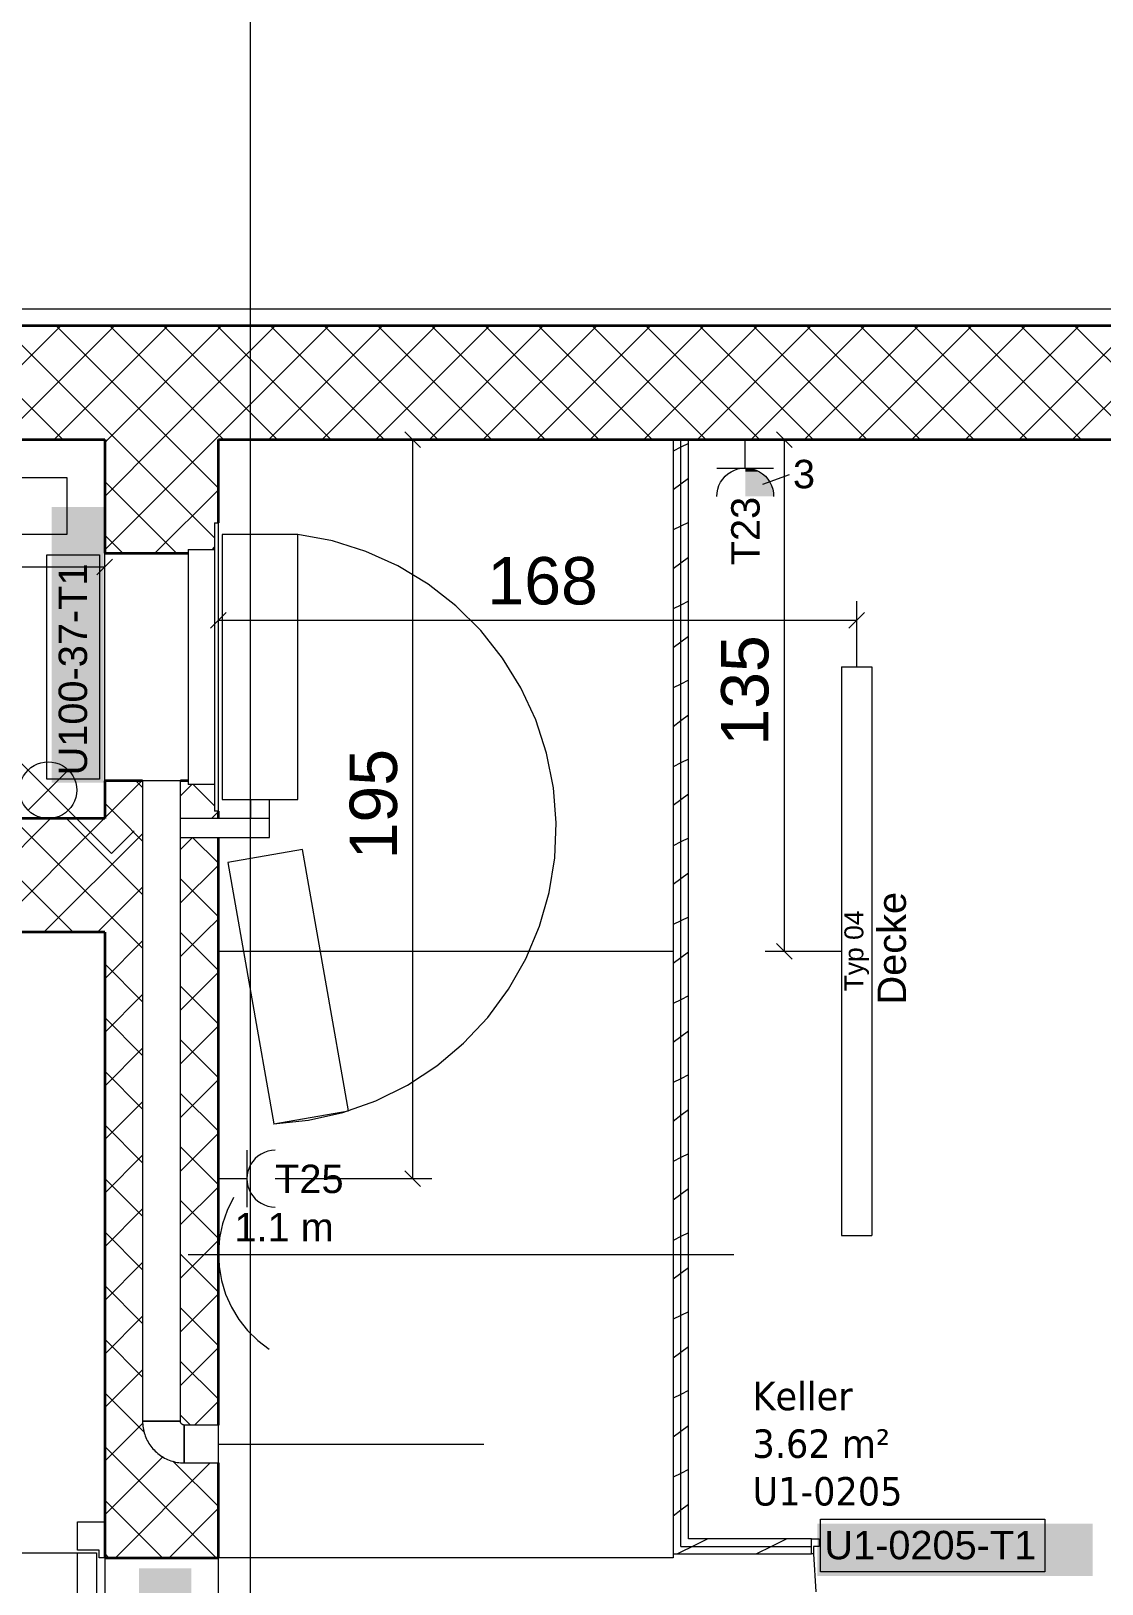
# Model space of a CAD drawing. Extents: x -1132 to 613, y -179 to 712.
# Drawn here: x -785.2 to -728.7, y 495.1 to 577 of the extents above; entities that cross this region are included whole.
import ezdxf
from ezdxf.lldxf.tags import DXFTag

# ---------------------------------------------------------------- set-up
doc = ezdxf.new("R2010")
doc.units = 0
doc.layers.get('0').update_dxf_attribs({"lineweight": 13})
for name, color, linetype, lineweight in [('A-AREA-____-IDEN', 7, 'Continuous', 5), ('A-DETL-____-THIN', 7, 'Continuous', 9), ('A-DETL-GENF-HDLN', 7, '_Verdeckte Linien_', 9), ('A-DOOR-____-HDLN', 7, '_Verdeckte Linien_', 9), ('A-DOOR-____-IDEN', 7, 'Continuous', 5), ('A-DOOR-____-OTLN', 7, 'Continuous', 9), ('A-DOOR-FRAM-MCUT', 7, 'Continuous', 9), ('A-DOOR-FRAM-OTLN', 7, 'Continuous', 9), ('A-DOOR-OPNG-OTLN', 7, 'Continuous', 9), ('A-WALL-____-MCUT', 7, 'Continuous', 35), ('A-WALL-____-PATT', 7, 'Continuous', 35), ('A-WALL-FNSH-MCUT', 7, 'Continuous', 35), ('I-WALL-____-OTLN', 7, 'Continuous', 9), ('M-HVAC-DUCT-OTLN', 7, 'Continuous', 9), ('Q-SPCQ-____-HDLN', 7, '_Verdeckte Linien_', 9), ('S-GRID-____-OTLN', 7, 'Continuous', 5)]:
    doc.layers.add(name, color=color, linetype=linetype, lineweight=lineweight)
for name, color, linetype, lineweight, true_color in [('A-DETL-____-OTLN', 5, 'Continuous', 9, 0x0000ff), ('EL01_VVV_Mass', 7, 'Continuous', 13, 0xb2b200), ('EL01_WAN_Kraft', 1, 'Continuous', 13, 0xff0000), ('EL01_WAN_Leuchten', 7, 'Continuous', 13, 0x0080ff), ('EL01_WAN_Leuchtentyp', 7, 'Continuous', 13, 0x0099ff), ('EL01_WAN_Licht', 7, 'Continuous', 13, 0x0080ff)]:
    doc.layers.add(name, color=color, linetype=linetype, lineweight=lineweight, true_color=true_color)
doc.styles.get("Standard").update_dxf_attribs({"font": 'arial.ttf'})
tags = doc.linetypes.add('_Rasterlinie_', pattern=[0.375, 0.2, -0.05, 0.075, -0.05]).pattern_tags.tags
tags[10:11] = [DXFTag(74, 4), DXFTag(75, 0), DXFTag(340, '0'), DXFTag(46, 1.0), DXFTag(50, 0.0), DXFTag(44, 0.0), DXFTag(45, 0.0)]
tags[8:9] = [DXFTag(74, 4), DXFTag(75, 0), DXFTag(340, '0'), DXFTag(46, 1.0), DXFTag(50, 0.0), DXFTag(44, 0.0), DXFTag(45, 0.0)]
tags[6:7] = [DXFTag(74, 4), DXFTag(75, 0), DXFTag(340, '0'), DXFTag(46, 1.0), DXFTag(50, 0.0), DXFTag(44, 0.0), DXFTag(45, 0.0)]
tags[4:5] = [DXFTag(74, 4), DXFTag(75, 0), DXFTag(340, '0'), DXFTag(46, 1.0), DXFTag(50, 0.0), DXFTag(44, 0.0), DXFTag(45, 0.0)]
tags = doc.linetypes.add('_Strichliert - Fein_', pattern=[0.15, 0.1, -0.05]).pattern_tags.tags
tags[6:7] = [DXFTag(74, 4), DXFTag(75, 0), DXFTag(340, '0'), DXFTag(46, 1.0), DXFTag(50, 0.0), DXFTag(44, 0.0), DXFTag(45, 0.0)]
tags[4:5] = [DXFTag(74, 4), DXFTag(75, 0), DXFTag(340, '0'), DXFTag(46, 1.0), DXFTag(50, 0.0), DXFTag(44, 0.0), DXFTag(45, 0.0)]
tags = doc.linetypes.add('_Strichpunkt - Fein_', pattern=[0.2, 0.1, -0.05, 0, -0.05]).pattern_tags.tags
tags[10:11] = [DXFTag(74, 4), DXFTag(75, 0), DXFTag(340, '0'), DXFTag(46, 1.0), DXFTag(50, 0.0), DXFTag(44, 0.0), DXFTag(45, 0.0)]
tags[8:9] = [DXFTag(74, 4), DXFTag(75, 0), DXFTag(340, '0'), DXFTag(46, 1.0), DXFTag(50, 0.0), DXFTag(44, 0.0), DXFTag(45, 0.0)]
tags[6:7] = [DXFTag(74, 4), DXFTag(75, 0), DXFTag(340, '0'), DXFTag(46, 1.0), DXFTag(50, 0.0), DXFTag(44, 0.0), DXFTag(45, 0.0)]
tags[4:5] = [DXFTag(74, 4), DXFTag(75, 0), DXFTag(340, '0'), DXFTag(46, 1.0), DXFTag(50, 0.0), DXFTag(44, 0.0), DXFTag(45, 0.0)]
tags = doc.linetypes.add('_Verdeckte Linien_', pattern=[0.15, 0.1, -0.05]).pattern_tags.tags
tags[6:7] = [DXFTag(74, 4), DXFTag(75, 0), DXFTag(340, '0'), DXFTag(46, 1.0), DXFTag(50, 0.0), DXFTag(44, 0.0), DXFTag(45, 0.0)]
tags[4:5] = [DXFTag(74, 4), DXFTag(75, 0), DXFTag(340, '0'), DXFTag(46, 1.0), DXFTag(50, 0.0), DXFTag(44, 0.0), DXFTag(45, 0.0)]
tags = doc.linetypes.add('Strich Punkt fein', pattern=[0.2, 0.1, -0.05, 0, -0.05]).pattern_tags.tags
tags[10:11] = [DXFTag(74, 4), DXFTag(75, 0), DXFTag(340, '0'), DXFTag(46, 1.0), DXFTag(50, 0.0), DXFTag(44, 0.0), DXFTag(45, 0.0)]
tags[8:9] = [DXFTag(74, 4), DXFTag(75, 0), DXFTag(340, '0'), DXFTag(46, 1.0), DXFTag(50, 0.0), DXFTag(44, 0.0), DXFTag(45, 0.0)]
tags[6:7] = [DXFTag(74, 4), DXFTag(75, 0), DXFTag(340, '0'), DXFTag(46, 1.0), DXFTag(50, 0.0), DXFTag(44, 0.0), DXFTag(45, 0.0)]
tags[4:5] = [DXFTag(74, 4), DXFTag(75, 0), DXFTag(340, '0'), DXFTag(46, 1.0), DXFTag(50, 0.0), DXFTag(44, 0.0), DXFTag(45, 0.0)]

# ---------------------------------------------------------------- blocks, each defined once
blk = doc.blocks.new('Referenz-A0UNPDE96I', base_point=(-1115.886, -117.372))
at = {"layer": 'A-DETL-____-OTLN', "color": 0, "linetype": '_Strichliert - Fein_', "ltscale": 0.13}
blk.add_line((72.204, 562.359), (-1107.612, 562.359), dxfattribs=at)
at = {"layer": 'A-DETL-____-THIN', "color": 0, "linetype": 'Continuous', "ltscale": 0.13}
for p, q in [((-771.115, 550.478), (-775.115, 550.478)), ((-775.115, 550.478), (-775.115, 536.478)), ((-771.115, 536.478), (-771.115, 550.478)), ((-775.115, 536.478), (-771.115, 536.478))]:
    blk.add_line(p, q, dxfattribs=at)
at = {"layer": 'A-DETL-GENF-HDLN', "color": 0, "linetype": '_Verdeckte Linien_', "ltscale": 0.13}
for p, q in [((-770.885, 533.848), (-774.824, 533.154)), ((-768.453, 520.061), (-770.885, 533.848)), ((-774.824, 533.154), (-772.393, 519.366)), ((-775.315, 515.478), (-775.315, 528.478)), ((-775.315, 528.478), (-751.315, 528.478)), ((-751.315, 528.478), (-751.315, 496.478)), ((-772.393, 519.366), (-768.453, 520.061)), ((-774.511, 515.478), (-774.846, 514.803)), ((-774.846, 514.803), (-775.094, 514.091)), ((-775.094, 514.091), (-775.25, 513.354)), ((-775.25, 513.354), (-775.313, 512.602)), ((-776.915, 512.478), (-748.115, 512.478)), ((-775.313, 512.602), (-775.282, 511.849)), ((-775.282, 511.849), (-775.156, 511.106)), ((-775.156, 511.106), (-774.937, 510.384)), ((-774.937, 510.384), (-774.63, 509.696)), ((-774.63, 509.696), (-774.24, 509.051)), ((-774.24, 509.051), (-773.771, 508.461)), ((-773.771, 508.461), (-773.232, 507.934)), ((-775.315, 496.478), (-775.315, 507.478)), ((-773.232, 507.934), (-772.631, 507.478)), ((-775.315, 502.478), (-761.315, 502.478)), ((-751.315, 496.478), (-775.315, 496.478))]:
    blk.add_line(p, q, dxfattribs=at)
at = {"layer": 'A-DOOR-____-HDLN', "color": 0, "linetype": '_Verdeckte Linien_', "ltscale": 0.13}
for p, q in [((-769.293, 550.132), (-771.115, 550.478)), ((-767.526, 549.572), (-769.293, 550.132)), ((-765.837, 548.808), (-767.526, 549.572)), ((-764.251, 547.848), (-765.837, 548.808)), ((-762.79, 546.708), (-764.251, 547.848)), ((-761.473, 545.402), (-762.79, 546.708)), ((-760.321, 543.95), (-761.473, 545.402)), ((-759.349, 542.372), (-760.321, 543.95)), ((-758.57, 540.689), (-759.349, 542.372)), ((-757.996, 538.927), (-758.57, 540.689)), ((-757.635, 537.108), (-757.996, 538.927)), ((-757.492, 535.26), (-757.635, 537.108)), ((-757.568, 533.408), (-757.492, 535.26)), ((-757.863, 531.578), (-757.568, 533.408)), ((-758.373, 529.795), (-757.863, 531.578)), ((-759.091, 528.086), (-758.373, 529.795)), ((-760.005, 526.473), (-759.091, 528.086)), ((-761.105, 524.981), (-760.005, 526.473)), ((-762.373, 523.628), (-761.105, 524.981)), ((-763.792, 522.436), (-762.373, 523.628)), ((-765.343, 521.42), (-763.792, 522.436)), ((-767.003, 520.595), (-765.343, 521.42)), ((-768.749, 519.972), (-767.003, 520.595)), ((-772.4, 519.365), (-770.556, 519.56)), ((-770.556, 519.56), (-768.749, 519.972))]:
    blk.add_line(p, q, dxfattribs=at)
at = {"layer": 'A-DOOR-____-IDEN', "color": 0, "linetype": 'Continuous', "ltscale": 0.13}
for p, q in [((-784.363, 537.557), (-784.363, 549.397)), ((-784.363, 549.397), (-781.583, 549.397)), ((-781.583, 549.397), (-781.583, 537.557)), ((-781.583, 537.557), (-784.363, 537.557)), ((-743.536, 498.515), (-731.696, 498.515)), ((-743.536, 495.735), (-743.536, 498.515)), ((-731.696, 498.515), (-731.696, 495.735)), ((-731.696, 495.735), (-743.536, 495.735))]:
    blk.add_line(p, q, dxfattribs=at)
at = {"layer": 'A-DOOR-____-IDEN', "color": 7, "linetype": 'Continuous', "ltscale": 0.13, "true_color": 0xffffff}
for points in [[(-784.12, 537.382), (-781.361, 537.382), (-784.12, 551.921)], [(-781.361, 537.382), (-784.12, 551.921), (-781.361, 551.921)], [(-743.711, 495.512), (-729.172, 495.512), (-743.711, 498.271)], [(-729.172, 495.512), (-743.711, 498.271), (-729.172, 498.271)], [(-779.508, 481.382), (-776.749, 481.382), (-779.508, 495.921)], [(-776.749, 481.382), (-779.508, 495.921), (-776.749, 495.921)]]:
    blk.add_solid(points, dxfattribs=at)
at = {"layer": 'A-DOOR-____-OTLN', "color": 0, "linetype": 'Continuous', "ltscale": 0.13}
for p, q in [((-773.615, 536.478), (-773.615, 535.482)), ((-772.615, 535.482), (-772.615, 536.478)), ((-772.615, 535.482), (-777.315, 535.482)), ((-772.615, 534.482), (-772.615, 535.482)), ((-777.315, 534.482), (-772.615, 534.482)), ((-782.755, 496.738), (-781.755, 496.738)), ((-782.755, 478.218), (-782.755, 496.738)), ((-781.755, 496.738), (-781.755, 478.218))]:
    blk.add_line(p, q, dxfattribs=at)
at = {"layer": 'A-DOOR-____-OTLN', "color": 0, "linetype": 'Strich Punkt fein', "ltscale": 0.13}
for p, q in [((-781.315, 496.478), (-781.315, 478.478)), ((-775.315, 478.478), (-775.315, 496.478))]:
    blk.add_line(p, q, dxfattribs=at)
at = {"layer": 'A-DOOR-FRAM-MCUT', "color": 0, "linetype": 'Continuous', "ltscale": 0.13}
for p, q in [((-782.755, 498.378), (-781.315, 498.378)), ((-782.755, 496.878), (-782.755, 498.378)), ((-781.315, 498.378), (-781.315, 496.478)), ((-744.015, 497.478), (-743.615, 497.478)), ((-744.015, 496.678), (-744.015, 497.478)), ((-743.615, 497.478), (-743.615, 497.078)), ((-781.615, 496.878), (-782.755, 496.878)), ((-781.615, 496.478), (-781.615, 496.878)), ((-743.915, 496.678), (-744.015, 496.678)), ((-743.915, 497.078), (-743.915, 496.678)), ((-743.615, 497.078), (-743.915, 497.078)), ((-781.315, 496.478), (-781.615, 496.478))]:
    blk.add_line(p, q, dxfattribs=at)
at = {"layer": 'A-DOOR-FRAM-OTLN', "color": 0, "linetype": 'Continuous', "ltscale": 0.13}
for p, q in [((-775.515, 551.078), (-775.315, 551.078)), ((-775.515, 551.078), (-775.515, 535.878)), ((-775.315, 535.878), (-775.315, 551.078)), ((-776.915, 549.678), (-775.515, 549.678)), ((-776.915, 549.678), (-776.915, 537.278)), ((-775.515, 537.278), (-776.915, 537.278)), ((-775.315, 535.878), (-775.515, 535.878))]:
    blk.add_line(p, q, dxfattribs=at)
at = {"layer": 'A-DOOR-OPNG-OTLN', "color": 0, "linetype": 'Continuous', "ltscale": 0.13}
for p, q in [((-801.275, 496.738), (-782.755, 496.738)), ((-743.915, 496.678), (-743.794, 494.677))]:
    blk.add_line(p, q, dxfattribs=at)
at = {"layer": 'A-WALL-____-MCUT', "color": 0, "linetype": 'Continuous', "ltscale": 0.35}
for p, q in [((59.385, 561.478), (-1107.612, 561.478)), ((-1107.612, 555.478), (-781.315, 555.478)), ((-781.315, 555.478), (-781.315, 549.478)), ((-775.315, 555.478), (-648.275, 555.478)), ((-775.315, 551.078), (-775.315, 555.478)), ((-781.315, 549.478), (-776.915, 549.478)), ((-781.315, 537.478), (-781.315, 535.478)), ((-779.315, 537.478), (-781.315, 537.478)), ((-776.915, 537.478), (-777.315, 537.478)), ((-781.315, 535.478), (-844.415, 535.478)), ((-775.315, 535.482), (-775.315, 535.878)), ((-775.315, 503.478), (-775.315, 534.482)), ((-781.315, 529.478), (-844.415, 529.478)), ((-781.315, 529.478), (-781.315, 496.478)), ((-775.315, 496.478), (-775.315, 501.478)), ((-781.315, 496.478), (-775.315, 496.478))]:
    blk.add_line(p, q, dxfattribs=at)
at = {"layer": 'A-WALL-____-MCUT', "color": 0, "linetype": 'Continuous', "lineweight": 9, "ltscale": 0.13}
for q in [(-750.915, 555.478), (-744.015, 497.078)]:
    blk.add_line((-750.915, 497.078), q, dxfattribs=at)
at = {"layer": 'A-WALL-____-PATT', "color": 0, "linetype": 'Continuous', "lineweight": 9, "ltscale": 0.13}
for p, q in [((-789.632, 555.478), (-783.632, 561.478)), ((-783.529, 555.478), (-789.529, 561.478)), ((-786.803, 555.478), (-780.803, 561.478)), ((-780.701, 555.478), (-786.701, 561.478)), ((-783.975, 555.478), (-777.975, 561.478)), ((-777.872, 555.478), (-783.872, 561.478)), ((-775.415, 555.849), (-781.044, 561.478)), ((-775.415, 558.678), (-778.215, 561.478)), ((-775.415, 561.21), (-775.146, 561.478)), ((-775.415, 558.381), (-772.318, 561.478)), ((-775.415, 555.553), (-769.489, 561.478)), ((-769.387, 555.478), (-775.387, 561.478)), ((-772.661, 555.478), (-766.661, 561.478)), ((-766.559, 555.478), (-772.559, 561.478)), ((-769.833, 555.478), (-763.833, 561.478)), ((-763.73, 555.478), (-769.73, 561.478)), ((-767.004, 555.478), (-761.004, 561.478)), ((-760.902, 555.478), (-766.902, 561.478)), ((-764.176, 555.478), (-758.176, 561.478)), ((-758.073, 555.478), (-764.073, 561.478)), ((-761.347, 555.478), (-755.347, 561.478)), ((-755.245, 555.478), (-761.245, 561.478)), ((-758.519, 555.478), (-752.519, 561.478)), ((-752.416, 555.478), (-758.416, 561.478)), ((-755.69, 555.478), (-749.69, 561.478)), ((-749.588, 555.478), (-755.588, 561.478)), ((-752.862, 555.478), (-746.862, 561.478)), ((-746.76, 555.478), (-752.76, 561.478)), ((-750.034, 555.478), (-744.034, 561.478)), ((-743.931, 555.478), (-749.931, 561.478)), ((-747.205, 555.478), (-741.205, 561.478)), ((-741.103, 555.478), (-747.103, 561.478)), ((-744.377, 555.478), (-738.377, 561.478)), ((-738.274, 555.478), (-744.274, 561.478)), ((-741.548, 555.478), (-735.548, 561.478)), ((-735.446, 555.478), (-741.446, 561.478)), ((-738.72, 555.478), (-732.72, 561.478)), ((-732.617, 555.478), (-738.617, 561.478)), ((-735.891, 555.478), (-729.891, 561.478)), ((-729.789, 555.478), (-735.789, 561.478)), ((-733.063, 555.478), (-727.063, 561.478)), ((-726.961, 555.478), (-732.961, 561.478)), ((-730.235, 555.478), (-724.235, 561.478)), ((-724.132, 555.478), (-730.132, 561.478)), ((-781.146, 555.478), (-775.415, 561.21)), ((-778.318, 555.478), (-775.415, 558.381)), ((-772.215, 555.478), (-775.415, 558.678)), ((-775.489, 555.478), (-775.415, 555.553)), ((-775.044, 555.478), (-775.415, 555.849)), ((-781.315, 555.31), (-781.146, 555.478)), ((-781.315, 552.481), (-778.318, 555.478)), ((-781.315, 549.653), (-775.489, 555.478)), ((-775.515, 550.292), (-780.701, 555.478)), ((-775.315, 552.921), (-777.872, 555.478)), ((-750.915, 555.074), (-751.315, 554.874)), ((-750.515, 555.274), (-750.915, 555.074)), ((-777.529, 549.478), (-781.315, 553.264)), ((-750.915, 553.124), (-751.315, 552.824)), ((-750.515, 553.424), (-750.915, 553.124)), ((-778.661, 549.478), (-775.315, 552.825)), ((-750.915, 550.909), (-751.315, 550.709)), ((-750.515, 551.109), (-750.915, 550.909)), ((-780.358, 549.478), (-781.315, 550.435)), ((-775.633, 549.678), (-775.515, 549.796)), ((-750.515, 549.259), (-750.915, 548.959)), ((-750.915, 548.959), (-751.315, 548.659)), ((-750.915, 546.744), (-751.315, 546.544)), ((-750.515, 546.944), (-750.915, 546.744)), ((-750.515, 545.094), (-750.915, 544.794)), ((-750.915, 544.794), (-751.315, 544.494)), ((-750.915, 542.579), (-751.315, 542.379)), ((-750.515, 542.779), (-750.915, 542.579)), ((-750.515, 540.929), (-750.915, 540.629)), ((-750.915, 540.629), (-751.315, 540.329)), ((-750.915, 538.415), (-751.315, 538.215)), ((-750.515, 538.615), (-750.915, 538.415)), ((-781.315, 535.511), (-779.347, 537.478)), ((-779.315, 537.122), (-779.671, 537.478)), ((-777.315, 536.682), (-776.719, 537.278)), ((-775.515, 536.15), (-776.643, 537.278)), ((-750.515, 536.764), (-750.915, 536.464)), ((-780.5, 535.478), (-781.315, 536.293)), ((-750.915, 536.464), (-751.315, 536.164)), ((-790.176, 529.478), (-784.176, 535.478)), ((-782.985, 529.478), (-788.985, 535.478)), ((-787.347, 529.478), (-781.347, 535.478)), ((-780.157, 529.478), (-786.157, 535.478)), ((-779.315, 531.465), (-783.328, 535.478)), ((-779.315, 534.293), (-780.5, 535.478)), ((-775.687, 535.482), (-775.315, 535.854)), ((-784.519, 529.478), (-779.315, 534.682)), ((-777.315, 533.854), (-776.687, 534.482)), ((-775.315, 533.122), (-776.675, 534.482)), ((-750.915, 534.25), (-751.315, 534.05)), ((-750.515, 534.45), (-750.915, 534.25)), ((-777.315, 531.026), (-775.315, 533.026)), ((-781.69, 529.478), (-779.315, 531.854)), ((-775.315, 530.293), (-777.315, 532.293)), ((-750.915, 532.299), (-751.315, 531.999)), ((-750.515, 532.599), (-750.915, 532.299)), ((-776.034, 529.478), (-775.315, 530.197)), ((-750.515, 530.285), (-750.915, 530.085)), ((-779.315, 528.636), (-780.157, 529.478)), ((-777.315, 528.197), (-776.034, 529.478)), ((-775.315, 527.465), (-777.315, 529.465)), ((-750.915, 530.085), (-751.315, 529.885)), ((-781.315, 527.026), (-779.315, 529.026)), ((-779.315, 525.808), (-781.315, 527.808)), ((-750.915, 528.134), (-751.315, 527.834)), ((-750.515, 528.434), (-750.915, 528.134)), ((-777.315, 525.369), (-775.315, 527.369)), ((-781.315, 524.197), (-779.315, 526.197)), ((-775.315, 524.636), (-777.315, 526.636)), ((-750.515, 526.12), (-750.915, 525.92)), ((-750.915, 525.92), (-751.315, 525.72)), ((-779.315, 522.98), (-781.315, 524.98)), ((-777.315, 522.54), (-775.315, 524.54)), ((-775.315, 521.808), (-777.315, 523.808)), ((-750.915, 523.969), (-751.315, 523.669)), ((-750.515, 524.269), (-750.915, 523.969)), ((-781.315, 521.369), (-779.315, 523.369)), ((-779.315, 520.151), (-781.315, 522.151)), ((-750.515, 521.955), (-750.915, 521.755)), ((-777.315, 519.712), (-775.315, 521.712)), ((-750.915, 521.755), (-751.315, 521.555)), ((-781.315, 518.54), (-779.315, 520.54)), ((-775.315, 518.98), (-777.315, 520.98)), ((-750.915, 519.804), (-751.315, 519.504)), ((-750.515, 520.104), (-750.915, 519.804)), ((-779.315, 517.323), (-781.315, 519.323)), ((-777.315, 516.883), (-775.315, 518.883)), ((-775.315, 516.151), (-777.315, 518.151)), ((-781.315, 515.712), (-779.315, 517.712)), ((-750.915, 517.59), (-751.315, 517.39)), ((-750.515, 517.79), (-750.915, 517.59)), ((-779.315, 514.494), (-781.315, 516.494)), ((-777.315, 514.055), (-775.315, 516.055)), ((-750.915, 515.639), (-751.315, 515.339)), ((-750.515, 515.939), (-750.915, 515.639)), ((-781.315, 512.883), (-779.315, 514.883)), ((-775.315, 513.323), (-777.315, 515.323)), ((-779.315, 511.666), (-781.315, 513.666)), ((-777.315, 511.227), (-775.315, 513.227)), ((-750.915, 513.425), (-751.315, 513.225)), ((-750.515, 513.625), (-750.915, 513.425)), ((-775.315, 510.494), (-777.315, 512.494)), ((-781.315, 510.055), (-779.315, 512.055)), ((-750.915, 511.474), (-751.315, 511.174)), ((-750.515, 511.774), (-750.915, 511.474)), ((-779.315, 508.837), (-781.315, 510.837)), ((-777.315, 508.398), (-775.315, 510.398)), ((-775.315, 507.666), (-777.315, 509.666)), ((-781.315, 507.227), (-779.315, 509.227)), ((-750.915, 509.26), (-751.315, 509.06)), ((-750.515, 509.46), (-750.915, 509.26)), ((-779.315, 506.009), (-781.315, 508.009)), ((-777.315, 505.57), (-775.315, 507.57)), ((-750.915, 507.309), (-751.315, 507.009)), ((-750.515, 507.609), (-750.915, 507.309)), ((-781.315, 504.398), (-779.315, 506.398)), ((-775.315, 504.837), (-777.315, 506.837)), ((-779.221, 503.087), (-781.315, 505.181)), ((-750.915, 505.095), (-751.315, 504.895)), ((-750.515, 505.295), (-750.915, 505.095)), ((-776.784, 503.478), (-777.315, 504.009)), ((-776.578, 503.478), (-775.315, 504.741)), ((-781.315, 501.57), (-779.3, 503.585)), ((-750.915, 503.144), (-751.315, 502.844)), ((-750.515, 503.444), (-750.915, 503.144)), ((-775.441, 496.478), (-781.315, 502.352)), ((-781.315, 498.741), (-778.237, 501.819)), ((-780.749, 496.478), (-775.749, 501.478)), ((-775.315, 499.181), (-777.711, 501.576)), ((-750.915, 500.93), (-751.315, 500.73)), ((-750.515, 501.13), (-750.915, 500.93)), ((-778.269, 496.478), (-781.315, 499.524)), ((-777.921, 496.478), (-775.315, 499.085)), ((-750.515, 499.279), (-750.915, 498.979)), ((-750.915, 498.979), (-751.315, 498.679)), ((-749.489, 497.478), (-750.289, 497.078)), ((-745.324, 497.478), (-746.124, 497.078)), ((-781.098, 496.478), (-781.315, 496.695)), ((-750.915, 496.766), (-751.089, 496.678)), ((-750.289, 497.078), (-750.915, 496.766)), ((-746.124, 497.078), (-746.924, 496.678))]:
    blk.add_line(p, q, dxfattribs=at)
at = {"layer": 'A-WALL-FNSH-MCUT', "color": 0, "linetype": 'Continuous', "lineweight": 9, "ltscale": 0.13}
for p, q in [((-751.315, 555.478), (-751.315, 496.678)), ((-750.515, 497.478), (-750.515, 555.478)), ((-744.015, 497.478), (-750.515, 497.478)), ((-744.015, 496.678), (-744.015, 497.478)), ((-751.315, 496.678), (-744.015, 496.678))]:
    blk.add_line(p, q, dxfattribs=at)
at = {"layer": 'I-WALL-____-OTLN', "color": 0, "linetype": 'Continuous', "ltscale": 0.13}
blk.add_line((-781.315, 537.478), (-781.315, 549.478), dxfattribs=at)
at = {"layer": 'M-HVAC-DUCT-OTLN', "color": 0, "linetype": '_Strichpunkt - Fein_', "ltscale": 0.13}
for p, q in [((-779.315, 537.478), (-779.315, 503.678)), ((-777.315, 537.478), (-779.315, 537.478)), ((-777.315, 503.678), (-777.315, 537.478)), ((-779.315, 503.678), (-777.315, 503.678)), ((-775.315, 503.478), (-777.115, 503.478)), ((-777.115, 503.478), (-777.115, 501.478)), ((-775.315, 501.478), (-775.315, 503.478)), ((-777.115, 501.478), (-775.315, 501.478))]:
    blk.add_line(p, q, dxfattribs=at)
at = {"layer": 'M-HVAC-DUCT-OTLN', "color": 0, "linetype": 'Continuous', "ltscale": 0.13}
for p, q in [((-779.315, 503.678), (-779.313, 503.59)), ((-777.315, 503.678), (-779.315, 503.678)), ((-779.313, 503.59), (-779.308, 503.502)), ((-779.308, 503.502), (-779.299, 503.415)), ((-779.299, 503.415), (-779.287, 503.328)), ((-779.287, 503.328), (-779.271, 503.241)), ((-779.271, 503.241), (-779.252, 503.155)), ((-779.252, 503.155), (-779.229, 503.07)), ((-777.315, 503.676), (-777.315, 503.678)), ((-777.314, 503.668), (-777.315, 503.676)), ((-777.314, 503.66), (-777.314, 503.668)), ((-777.313, 503.652), (-777.314, 503.66)), ((-777.312, 503.644), (-777.313, 503.652)), ((-777.31, 503.636), (-777.312, 503.644)), ((-777.308, 503.629), (-777.31, 503.636)), ((-777.306, 503.621), (-777.308, 503.629)), ((-777.304, 503.613), (-777.306, 503.621)), ((-777.301, 503.606), (-777.304, 503.613)), ((-777.298, 503.598), (-777.301, 503.606)), ((-777.295, 503.591), (-777.298, 503.598)), ((-777.291, 503.584), (-777.295, 503.591)), ((-777.287, 503.577), (-777.291, 503.584)), ((-777.283, 503.57), (-777.287, 503.577)), ((-777.278, 503.564), (-777.283, 503.57)), ((-777.274, 503.557), (-777.278, 503.564)), ((-777.269, 503.551), (-777.274, 503.557)), ((-777.264, 503.545), (-777.269, 503.551)), ((-777.258, 503.539), (-777.264, 503.545)), ((-777.252, 503.533), (-777.258, 503.539)), ((-777.247, 503.528), (-777.252, 503.533)), ((-777.24, 503.523), (-777.247, 503.528)), ((-777.234, 503.518), (-777.24, 503.523)), ((-777.228, 503.513), (-777.234, 503.518)), ((-777.221, 503.509), (-777.228, 503.513)), ((-777.214, 503.505), (-777.221, 503.509)), ((-777.207, 503.501), (-777.214, 503.505)), ((-777.2, 503.497), (-777.207, 503.501)), ((-777.193, 503.494), (-777.2, 503.497)), ((-777.185, 503.491), (-777.193, 503.494)), ((-777.178, 503.488), (-777.185, 503.491)), ((-777.17, 503.486), (-777.178, 503.488)), ((-777.162, 503.484), (-777.17, 503.486)), ((-777.154, 503.482), (-777.162, 503.484)), ((-777.147, 503.481), (-777.154, 503.482)), ((-777.139, 503.48), (-777.147, 503.481)), ((-777.131, 503.479), (-777.139, 503.48)), ((-777.123, 503.478), (-777.131, 503.479)), ((-777.115, 503.478), (-777.123, 503.478)), ((-777.115, 501.478), (-777.115, 503.478)), ((-779.229, 503.07), (-779.203, 502.986)), ((-779.203, 502.986), (-779.174, 502.903)), ((-779.174, 502.903), (-779.141, 502.822)), ((-779.141, 502.822), (-779.105, 502.741)), ((-779.105, 502.741), (-779.066, 502.662)), ((-779.066, 502.662), (-779.024, 502.585)), ((-779.024, 502.585), (-778.979, 502.51)), ((-778.979, 502.51), (-778.93, 502.436)), ((-778.93, 502.436), (-778.879, 502.364)), ((-778.879, 502.364), (-778.825, 502.295)), ((-778.825, 502.295), (-778.769, 502.228)), ((-778.769, 502.228), (-778.709, 502.163)), ((-778.709, 502.163), (-778.647, 502.1)), ((-778.647, 502.1), (-778.583, 502.04)), ((-778.583, 502.04), (-778.516, 501.983)), ((-778.516, 501.983), (-778.447, 501.928)), ((-778.447, 501.928), (-778.376, 501.876)), ((-778.376, 501.876), (-778.303, 501.827)), ((-778.303, 501.827), (-778.228, 501.781)), ((-778.228, 501.781), (-778.152, 501.738)), ((-778.152, 501.738), (-778.073, 501.698)), ((-778.073, 501.698), (-777.993, 501.661)), ((-777.993, 501.661), (-777.912, 501.628)), ((-777.912, 501.628), (-777.829, 501.598)), ((-777.829, 501.598), (-777.745, 501.571)), ((-777.745, 501.571), (-777.661, 501.547)), ((-777.661, 501.547), (-777.575, 501.527)), ((-777.575, 501.527), (-777.489, 501.51)), ((-777.489, 501.51), (-777.402, 501.497)), ((-777.402, 501.497), (-777.314, 501.487)), ((-777.314, 501.487), (-777.226, 501.481)), ((-777.226, 501.481), (-777.138, 501.478)), ((-777.138, 501.478), (-777.115, 501.478))]:
    blk.add_line(p, q, dxfattribs=at)
at = {"layer": 'Q-SPCQ-____-HDLN', "color": 0, "linetype": '_Verdeckte Linien_', "ltscale": 0.13}
blk.add_line((-775.315, 512.478), (-751.315, 512.478), dxfattribs=at)
at = {"layer": 'S-GRID-____-OTLN', "color": 0, "linetype": '_Rasterlinie_', "ltscale": 0.13}
blk.add_line((-773.615, -113.603), (-773.615, 631.478), dxfattribs=at)
at = {"layer": 'A-AREA-____-IDEN', "color": 0, "linetype": 'Continuous', "ltscale": 0.13, "char_height": 1.5, "attachment_point": 1}
for s, insert in [('{\\W0.9;\\fVerdana;Keller}', (-747.13, 505.762)), ('{\\W0.9;\\fVerdana;3.62 m²}', (-747.13, 503.248)), ('{\\W0.9;\\fVerdana;U1-0205}', (-747.13, 500.735))]:
    blk.add_mtext(s, dxfattribs=dict(at, insert=insert))
at = {"layer": 'A-DOOR-____-IDEN', "color": 0, "linetype": 'Continuous', "ltscale": 0.13, "insert": (-783.745, 537.757), "char_height": 1.5, "attachment_point": 1, "rotation": 90}
blk.add_mtext('{\\fArial;U100-37-T1}', dxfattribs=at)
at = {"layer": 'A-DOOR-____-IDEN', "color": 0, "linetype": 'Continuous', "ltscale": 0.13, "insert": (-743.336, 497.896), "char_height": 1.5, "attachment_point": 1}
blk.add_mtext('{\\fArial;U1-0205-T1}', dxfattribs=at)
blk = doc.blocks.new('Maß-A0UNPDYL6I', base_point=(-813.188, 484.075))
at = {"color": 0, "lineweight": -2}
for p, q in [((-810.854, 529.478), (-781.315, 529.478)), ((-809.441, 529.065), (-810.268, 529.892)), ((-809.854, 529.478), (-809.854, 484.489)), ((-808.854, 484.489), (-812.841, 484.489)), ((-809.441, 484.075), (-810.268, 484.902))]:
    blk.add_line(p, q, dxfattribs=at)
at = {"color": 0, "lineweight": -2, "insert": (-813.188, 504.189), "char_height": 2.5, "attachment_point": 1, "rotation": 90}
blk.add_mtext('{\\fArial;225}', dxfattribs=at)
blk = doc.blocks.new('Maß-A0UNPE436I', base_point=(-775.315, 528.065))
at = {"color": 0, "lineweight": -2}
for p, q in [((-745.041, 555.065), (-745.868, 555.892)), ((-744.454, 555.478), (-775.315, 555.478)), ((-745.454, 555.478), (-745.454, 528.478)), ((-745.041, 528.065), (-745.868, 528.892)), ((-746.454, 528.478), (-742.434, 528.478))]:
    blk.add_line(p, q, dxfattribs=at)
at = {"color": 0, "lineweight": -2, "insert": (-748.788, 539.327), "char_height": 2.5, "attachment_point": 1, "rotation": 90}
blk.add_mtext('{\\fArial;135}', dxfattribs=at)
blk = doc.blocks.new('Maß-A0UNPF6B6I', base_point=(-775.313, 516.065))
at = {"color": 0, "lineweight": -2}
for p, q in [((-765.468, 555.892), (-764.641, 555.065)), ((-764.054, 555.478), (-775.313, 555.478)), ((-765.054, 516.478), (-765.054, 555.478)), ((-764.054, 516.478), (-772.313, 516.478)), ((-765.468, 516.892), (-764.641, 516.065))]:
    blk.add_line(p, q, dxfattribs=at)
at = {"color": 0, "lineweight": -2, "insert": (-768.388, 533.327), "char_height": 2.5, "attachment_point": 1, "rotation": 90}
blk.add_mtext('{\\fArial;195}', dxfattribs=at)
blk = doc.blocks.new('Steckdose T23_ AP_ 3-fach-A0UNPFFF6I', base_point=(-749.013, 548.846))
at = {"color": 0, "lineweight": -2}
for p, q in [((-747.513, 553.978), (-747.513, 555.478)), ((-749.013, 553.978), (-746.013, 553.978)), ((-748.087, 553.864), (-747.901, 553.927)), ((-747.901, 553.927), (-747.708, 553.965)), ((-747.708, 553.965), (-747.513, 553.978)), ((-747.513, 553.978), (-747.317, 553.965)), ((-747.317, 553.965), (-747.124, 553.927)), ((-747.124, 553.927), (-746.939, 553.864)), ((-748.898, 553.052), (-748.812, 553.228)), ((-748.812, 553.228), (-748.703, 553.391)), ((-748.703, 553.391), (-748.573, 553.539)), ((-748.573, 553.539), (-748.426, 553.668)), ((-748.426, 553.668), (-748.263, 553.777)), ((-748.263, 553.777), (-748.087, 553.864)), ((-746.939, 553.864), (-746.763, 553.777)), ((-746.763, 553.777), (-746.6, 553.668)), ((-746.6, 553.668), (-746.452, 553.539)), ((-746.587, 553.125), (-745.17, 553.633)), ((-746.452, 553.539), (-746.323, 553.391)), ((-746.323, 553.391), (-746.214, 553.228)), ((-746.214, 553.228), (-746.127, 553.052)), ((-749.013, 552.478), (-749, 552.674)), ((-749, 552.674), (-748.962, 552.866)), ((-748.962, 552.866), (-748.898, 553.052)), ((-746.127, 553.052), (-746.064, 552.866)), ((-746.064, 552.866), (-746.025, 552.674)), ((-746.025, 552.674), (-746.013, 552.478))]:
    blk.add_line(p, q, dxfattribs=at)
for points in [[(-747.513, 553.927), (-747.124, 553.927), (-747.513, 553.978)], [(-747.513, 553.777), (-746.763, 553.777), (-747.513, 553.927)], [(-746.763, 553.777), (-747.513, 553.927), (-747.124, 553.927)], [(-747.513, 553.539), (-746.452, 553.539), (-747.513, 553.777)], [(-746.452, 553.539), (-747.513, 553.777), (-746.763, 553.777)], [(-747.513, 553.228), (-746.214, 553.228), (-747.513, 553.539)], [(-746.214, 553.228), (-747.513, 553.539), (-746.452, 553.539)], [(-747.513, 552.866), (-746.064, 552.866), (-747.513, 553.228)], [(-746.064, 552.866), (-747.513, 553.228), (-746.214, 553.228)], [(-747.513, 552.478), (-746.013, 552.478), (-747.513, 552.866)], [(-746.013, 552.478), (-747.513, 552.866), (-746.064, 552.866)]]:
    blk.add_solid(points, dxfattribs=at)
at = {"color": 0, "lineweight": -2, "insert": (-744.995, 554.409), "char_height": 1.5, "attachment_point": 1}
blk.add_mtext('{\\fArial;3}', dxfattribs=at)
at = {"color": 0, "lineweight": -2, "insert": (-748.254, 548.846), "char_height": 1.5, "attachment_point": 1, "rotation": 90}
blk.add_mtext('{\\fArial;T23}', dxfattribs=at)
blk = doc.blocks.new('Maß-A0UNPFJN6I', base_point=(-775.728, 543.478))
at = {"color": 0, "lineweight": -2}
for p, q in [((-775.315, 544.947), (-775.315, 555.478)), ((-741.634, 546.947), (-741.634, 543.478)), ((-774.901, 546.361), (-775.728, 545.533)), ((-775.315, 545.947), (-741.634, 545.947)), ((-741.22, 546.361), (-742.047, 545.533))]:
    blk.add_line(p, q, dxfattribs=at)
at = {"color": 0, "lineweight": -2, "insert": (-761.118, 549.28), "char_height": 2.5, "attachment_point": 1}
blk.add_mtext('{\\fArial;168}', dxfattribs=at)
blk = doc.blocks.new('Deckendose UP-A0UNPFKF6I', base_point=(-786.313, 550.478))
at = {"color": 0, "lineweight": -2}
for p, q in [((-786.313, 553.478), (-783.313, 553.478)), ((-786.313, 550.478), (-786.313, 553.478)), ((-783.313, 553.478), (-783.313, 550.478)), ((-783.313, 550.478), (-786.313, 550.478))]:
    blk.add_line(p, q, dxfattribs=at)
blk = doc.blocks.new('Maß-A0UNPFPV6I', base_point=(-820.018, 547.747))
at = {"color": 0, "lineweight": -2}
for p, q in [((-781.313, 547.747), (-781.313, 555.478)), ((-819.604, 547.747), (-819.604, 554.067)), ((-820.018, 548.333), (-819.191, 549.161)), ((-781.726, 548.333), (-780.899, 549.161)), ((-781.313, 548.747), (-819.604, 548.747))]:
    blk.add_line(p, q, dxfattribs=at)
at = {"color": 0, "lineweight": -2, "insert": (-802.86, 552.08), "char_height": 2.5, "attachment_point": 1}
blk.add_mtext('{\\fArial;191}', dxfattribs=at)
blk = doc.blocks.new('Schalter_ Schema 3_ UP_ KL-A0UNPFXJ6I', base_point=(-788.833, 533.635))
at = {"color": 0, "lineweight": -2}
for p, q in [((-787.637, 540.321), (-788.833, 539.125)), ((-785.355, 538.039), (-787.637, 540.321)), ((-785.044, 538.277), (-784.869, 538.364)), ((-784.869, 538.364), (-784.683, 538.427)), ((-784.683, 538.427), (-784.49, 538.465)), ((-784.49, 538.465), (-784.294, 538.478)), ((-784.294, 538.478), (-784.099, 538.465)), ((-784.099, 538.465), (-783.906, 538.427)), ((-783.906, 538.427), (-783.72, 538.364)), ((-783.72, 538.364), (-783.544, 538.277)), ((-785.743, 537.366), (-785.68, 537.552)), ((-785.68, 537.552), (-785.594, 537.728)), ((-785.594, 537.728), (-785.485, 537.891)), ((-785.485, 537.891), (-785.355, 538.039)), ((-785.355, 538.039), (-785.208, 538.168)), ((-783.234, 535.918), (-785.355, 538.039)), ((-783.234, 538.039), (-785.355, 535.918)), ((-785.208, 538.168), (-785.044, 538.277)), ((-783.544, 538.277), (-783.381, 538.168)), ((-783.381, 538.168), (-783.234, 538.039)), ((-783.234, 538.039), (-783.104, 537.891)), ((-783.104, 537.891), (-782.995, 537.728)), ((-782.995, 537.728), (-782.909, 537.552)), ((-782.909, 537.552), (-782.846, 537.366)), ((-785.794, 536.978), (-785.782, 537.174)), ((-785.782, 536.782), (-785.794, 536.978)), ((-785.782, 537.174), (-785.743, 537.366)), ((-785.743, 536.59), (-785.782, 536.782)), ((-782.846, 537.366), (-782.807, 537.174)), ((-782.807, 536.782), (-782.846, 536.59)), ((-782.807, 537.174), (-782.794, 536.978)), ((-782.794, 536.978), (-782.807, 536.782)), ((-785.68, 536.404), (-785.743, 536.59)), ((-785.594, 536.228), (-785.68, 536.404)), ((-785.485, 536.065), (-785.594, 536.228)), ((-785.355, 535.917), (-785.485, 536.065)), ((-785.208, 535.788), (-785.355, 535.917)), ((-783.234, 535.917), (-783.381, 535.788)), ((-783.104, 536.065), (-783.234, 535.917)), ((-783.234, 535.918), (-780.952, 533.635)), ((-782.995, 536.228), (-783.104, 536.065)), ((-782.909, 536.404), (-782.995, 536.228)), ((-782.846, 536.59), (-782.909, 536.404)), ((-785.044, 535.679), (-785.208, 535.788)), ((-784.869, 535.592), (-785.044, 535.679)), ((-784.683, 535.529), (-784.869, 535.592)), ((-784.49, 535.491), (-784.683, 535.529)), ((-784.294, 535.478), (-784.49, 535.491)), ((-784.099, 535.491), (-784.294, 535.478)), ((-783.906, 535.529), (-784.099, 535.491)), ((-783.72, 535.592), (-783.906, 535.529)), ((-783.544, 535.679), (-783.72, 535.592)), ((-783.381, 535.788), (-783.544, 535.679)), ((-780.952, 533.635), (-779.756, 534.832))]:
    blk.add_line(p, q, dxfattribs=at)
blk = doc.blocks.new('Steckdose T25_ UP-A0UNPFXZ6I', base_point=(-775.313, 514.978))
at = {"color": 0, "lineweight": -2}
for p, q in [((-773.813, 517.978), (-773.813, 514.978)), ((-772.887, 517.864), (-773.063, 517.777)), ((-772.701, 517.927), (-772.887, 517.864)), ((-772.508, 517.965), (-772.701, 517.927)), ((-772.313, 517.978), (-772.508, 517.965)), ((-773.698, 517.052), (-773.762, 516.866)), ((-773.612, 517.228), (-773.698, 517.052)), ((-773.503, 517.391), (-773.612, 517.228)), ((-773.373, 517.539), (-773.503, 517.391)), ((-773.226, 517.668), (-773.373, 517.539)), ((-773.063, 517.777), (-773.226, 517.668)), ((-773.813, 516.478), (-775.313, 516.478)), ((-773.8, 516.674), (-773.813, 516.478)), ((-773.813, 516.478), (-773.8, 516.282)), ((-773.762, 516.866), (-773.8, 516.674)), ((-773.8, 516.282), (-773.762, 516.09)), ((-773.762, 516.09), (-773.698, 515.904)), ((-773.698, 515.904), (-773.612, 515.728)), ((-773.612, 515.728), (-773.503, 515.565)), ((-773.503, 515.565), (-773.373, 515.418)), ((-773.373, 515.418), (-773.226, 515.288)), ((-773.226, 515.288), (-773.063, 515.179)), ((-773.063, 515.179), (-772.887, 515.092)), ((-772.887, 515.092), (-772.701, 515.029)), ((-772.701, 515.029), (-772.508, 514.991)), ((-772.508, 514.991), (-772.313, 514.978))]:
    blk.add_line(p, q, dxfattribs=at)
at = {"color": 0, "lineweight": -2, "insert": (-772.32, 517.219), "char_height": 1.5, "attachment_point": 1}
blk.add_mtext('{\\fArial;T25}', dxfattribs=at)
blk = doc.blocks.new('Absolute Höhe-A0UNPFY16I', base_point=(-774.469, 513.169))
at = {"color": 0, "lineweight": -2, "insert": (-774.469, 514.669), "char_height": 1.5, "attachment_point": 1}
blk.add_mtext('{\\fArial;1.1 m}', dxfattribs=at)
blk = doc.blocks.new('LED-Langfeldleuchte 37W-A0UNPG5P6I', base_point=(-742.434, 513.478))
at = {"color": 0, "lineweight": -2}
for p, q in [((-742.434, 543.478), (-742.434, 513.478)), ((-742.434, 543.478), (-740.834, 543.478)), ((-740.834, 543.478), (-740.834, 513.478)), ((-742.434, 513.478), (-740.834, 513.478))]:
    blk.add_line(p, q, dxfattribs=at)
blk = doc.blocks.new('Bemerkung 1-A0UNPG5R6I', base_point=(-742.279, 526.361))
at = {"color": 0, "lineweight": -2, "insert": (-742.279, 526.361), "char_height": 1, "attachment_point": 1, "rotation": 90}
blk.add_mtext('{\\fArial;Typ 04}', dxfattribs=at)
blk = doc.blocks.new('Absolute Höhe-A0UNPG5T6I', base_point=(-740.531, 525.67))
at = {"color": 0, "lineweight": -2, "insert": (-740.531, 525.67), "char_height": 1.5, "attachment_point": 1, "rotation": 90}
blk.add_mtext('{\\fArial;Decke}', dxfattribs=at)

msp = doc.modelspace()

# ---------------------------------------------------------------- block references
at = {"color": 9, "lineweight": 25, "ltscale": 0.25, "true_color": 0xc0c0c0}
msp.add_blockref('Referenz-A0UNPDE96I', (-1115.886, -117.372), dxfattribs=at)
at = {"layer": 'EL01_VVV_Mass', "linetype": 'Continuous', "ltscale": 0.13}
for name, p in [('Maß-A0UNPE436I', (-775.315, 528.065)), ('Maß-A0UNPF6B6I', (-775.313, 516.065)), ('Maß-A0UNPFPV6I', (-820.018, 547.747)), ('Maß-A0UNPFJN6I', (-775.728, 543.478)), ('Maß-A0UNPDYL6I', (-813.188, 484.075))]:
    msp.add_blockref(name, p, dxfattribs=at)
at = {"layer": 'EL01_WAN_Kraft', "color": 1, "linetype": 'Continuous', "ltscale": 0.13, "true_color": 0xff0000}
for name, p in [('Steckdose T23_ AP_ 3-fach-A0UNPFFF6I', (-749.013, 548.846)), ('Steckdose T25_ UP-A0UNPFXZ6I', (-775.313, 514.978))]:
    msp.add_blockref(name, p, dxfattribs=at)
at = {"layer": 'EL01_WAN_Kraft', "ltscale": 0.13}
msp.add_blockref('Absolute Höhe-A0UNPFY16I', (-774.469, 513.169), dxfattribs=at)
at = {"layer": 'EL01_WAN_Leuchten', "ltscale": 0.13}
for name, p in [('LED-Langfeldleuchte 37W-A0UNPG5P6I', (-742.434, 513.478)), ('Absolute Höhe-A0UNPG5T6I', (-740.531, 525.67))]:
    msp.add_blockref(name, p, dxfattribs=at)
at = {"layer": 'EL01_WAN_Leuchtentyp', "ltscale": 0.13}
msp.add_blockref('Bemerkung 1-A0UNPG5R6I', (-742.279, 526.361), dxfattribs=at)
at = {"layer": 'EL01_WAN_Licht', "linetype": 'Continuous', "ltscale": 0.13}
for name, p in [('Deckendose UP-A0UNPFKF6I', (-786.313, 550.478)), ('Schalter_ Schema 3_ UP_ KL-A0UNPFXJ6I', (-788.833, 533.635))]:
    msp.add_blockref(name, p, dxfattribs=at)

doc.saveas('drawing.dxf')
